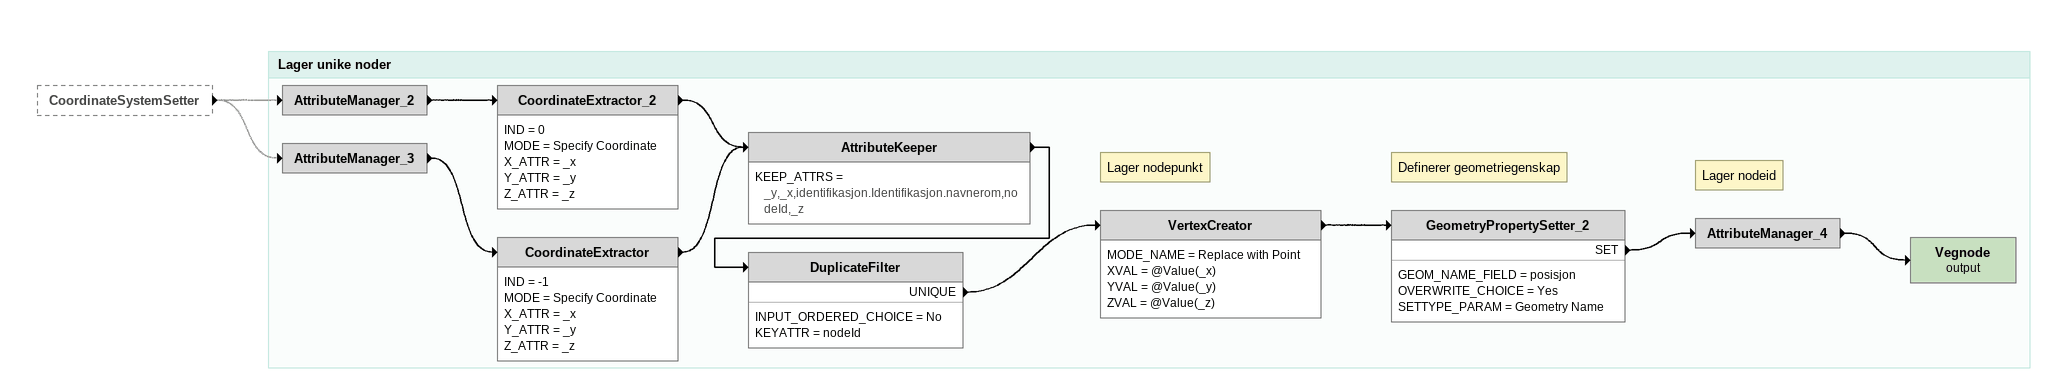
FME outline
CoordinateSystemSetter [outside]
    -> AttributeManager_2 [off]
    -> AttributeManager_3 [off]

Bookmark: Lager unike noder
AttributeManager_2
    -> CoordinateExtractor_2
CoordinateExtractor_2
    IND = 0
    MODE = Specify Coordinate
    X_ATTR = _x
    Y_ATTR = _y
    Z_ATTR = _z
    -> AttributeKeeper
AttributeManager_3
    -> CoordinateExtractor
CoordinateExtractor
    IND = -1
    MODE = Specify Coordinate
    X_ATTR = _x
    Y_ATTR = _y
    Z_ATTR = _z
    -> AttributeKeeper
AttributeKeeper
    KEEP_ATTRS = _y,_x,identifikasjon.Identifikasjon.navnerom,nodeId,_z
    -> DuplicateFilter
DuplicateFilter
    INPUT_ORDERED_CHOICE = No
    KEYATTR = nodeId
    UNIQUE -> VertexCreator
Note: Lager nodepunkt
VertexCreator
    MODE_NAME = Replace with Point
    XVAL = @Value(_x)
    YVAL = @Value(_y)
    ZVAL = @Value(_z)
    -> GeometryPropertySetter_2
Note: Definerer geometriegenskap
GeometryPropertySetter_2
    GEOM_NAME_FIELD = posisjon
    OVERWRITE_CHOICE = Yes
    SETTYPE_PARAM = Geometry Name
    SET -> AttributeManager_4
Note: Lager nodeid
AttributeManager_4
    -> Vegnode (output)
Vegnode (output)
